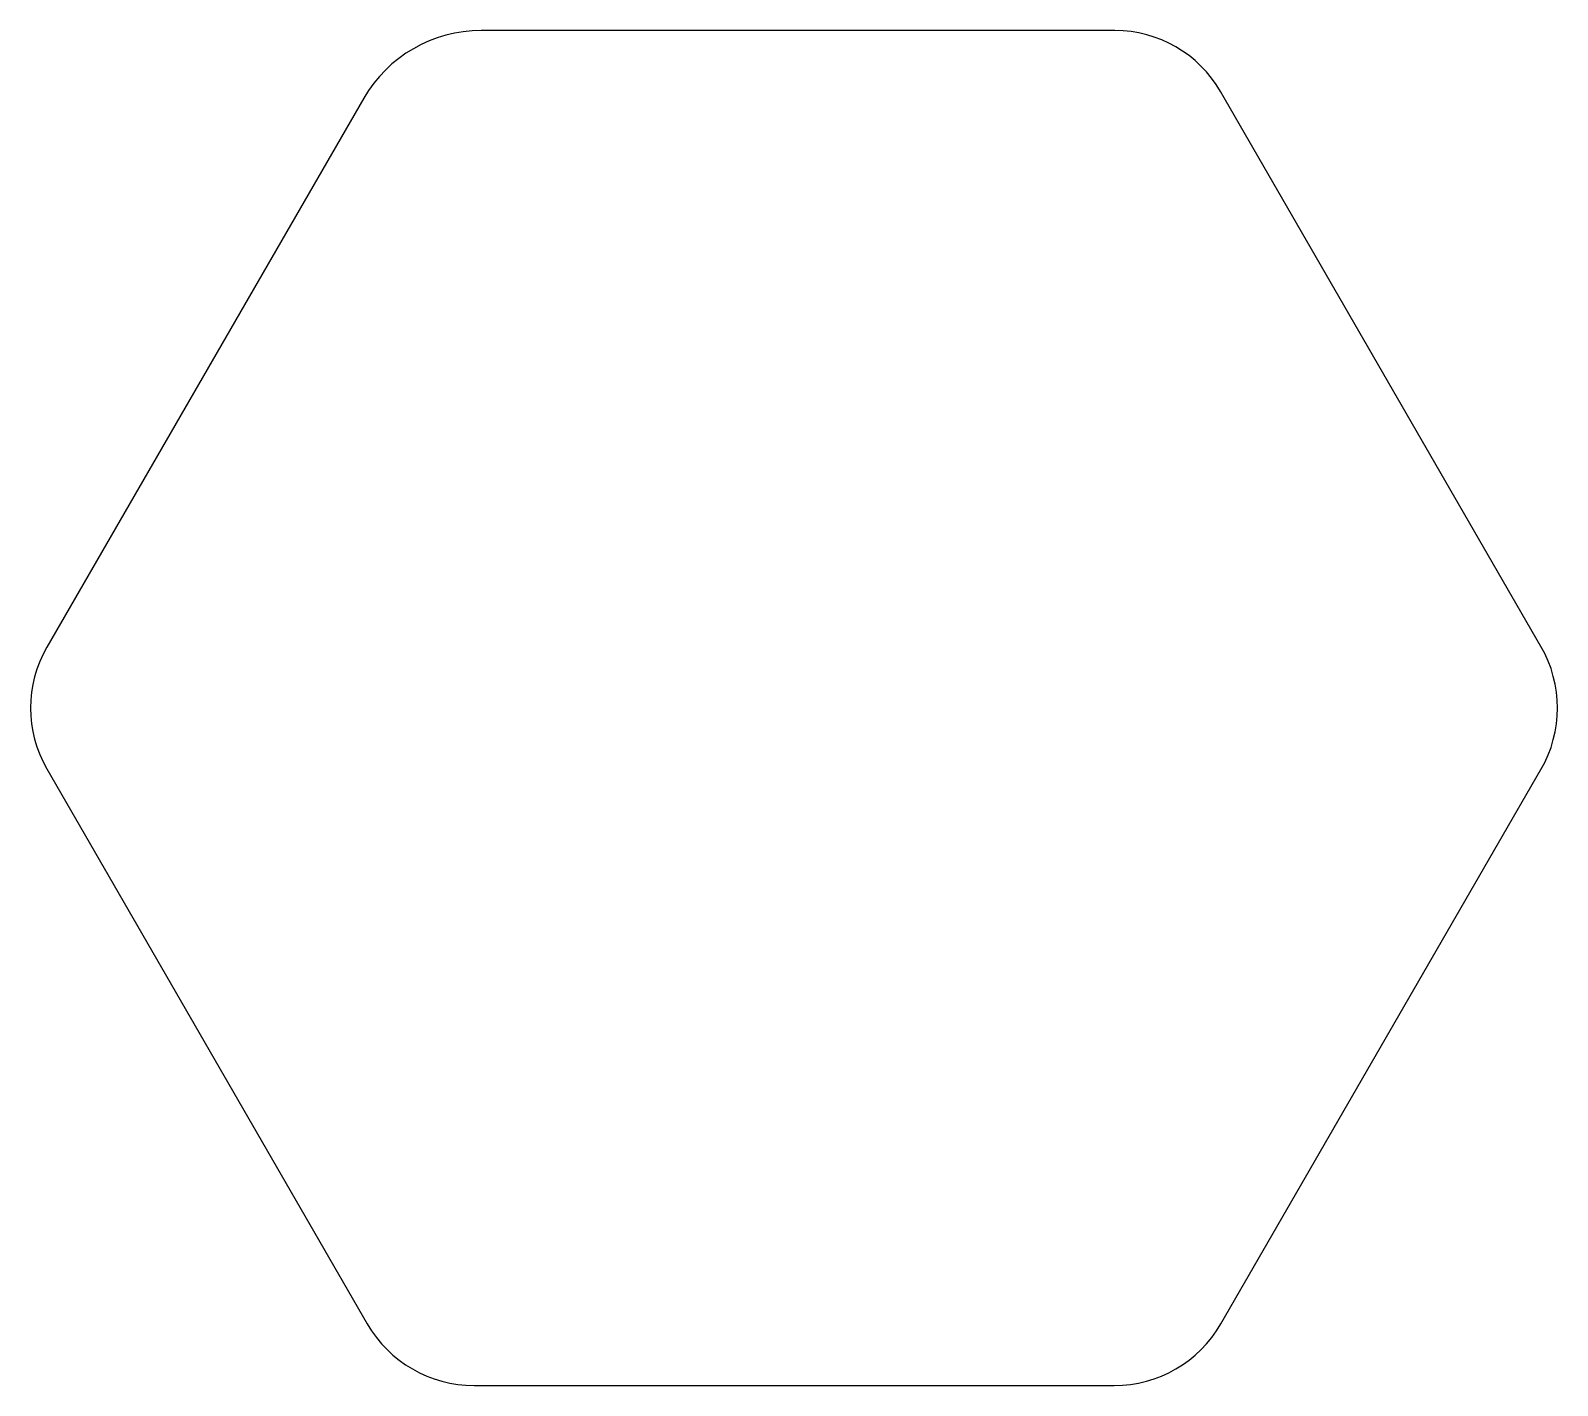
# Model space of a CAD drawing. Extents: x -29.3 to 29.3, y -26 to 26.
import ezdxf

# ---------------------------------------------------------------- set-up
doc = ezdxf.new("R2010")
doc.units = 0
doc.layers.add('Sketch', color=7, linetype='CONTINUOUS')

msp = doc.modelspace()

# ---------------------------------------------------------------- linework, layer by layer
at = {"layer": 'Sketch'}
for p, q in [((12.3, 25.9808), (-12, 25.9808)), ((28.635, 2.36425), (16.35, 23.6425)), ((-16.5, 23.3827), (-28.65, 2.33827)), ((-28.65, -2.33827), (-16.365, -23.6165)), ((16.3635, -23.6191), (28.635, -2.36425)), ((-12.27, -25.9808), (12.273, -25.9808))]:
    msp.add_line(p, q, dxfattribs=at)
for centre, radius, start, end in [((-12, 20.7846), 5.19615, 90, 150), ((12.3, 21.3042), 4.67654, 30, 90), ((24.54, 0), 4.7285, -30, 30), ((-24.6, 0), 4.67654, 150, -150), ((-12.27, -21.2523), 4.7285, -150, -90), ((12.273, -21.2575), 4.7233, -90, -30)]:
    msp.add_arc(centre, radius, start, end, dxfattribs=at)

doc.saveas('drawing.dxf')
